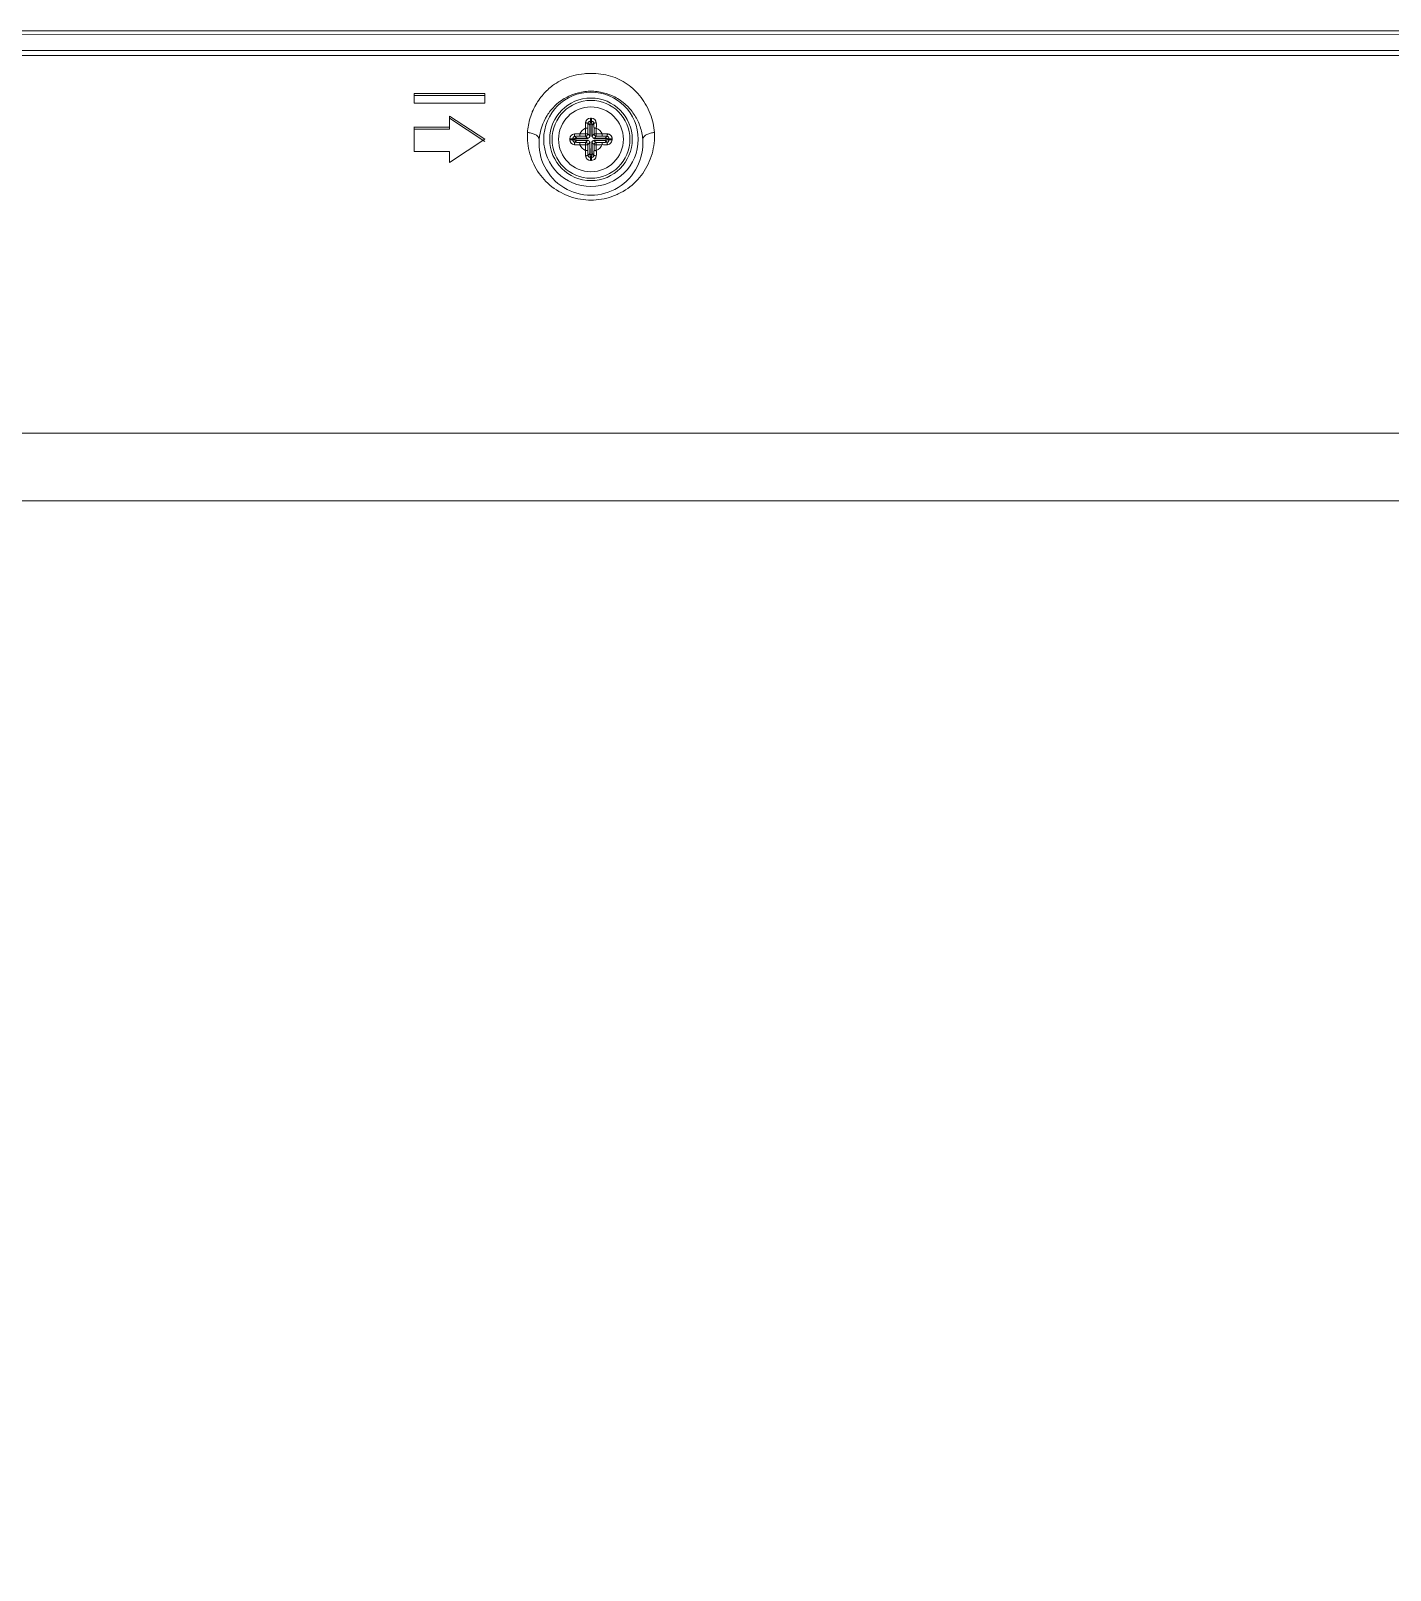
# Model space of a CAD drawing. Extents: x -382 to 1420, y -377 to 265.
# Drawn here: x -222.59 to -218.05, y 1.93 to 7.07 of the extents above; entities that cross this region are included whole.
import ezdxf

# ---------------------------------------------------------------- set-up
doc = ezdxf.new("R2010")
doc.units = 0
doc.header["$MEASUREMENT"] = 0
doc.layers.add('PDF_レイヤー 1', color=7, linetype='CONTINUOUS')

msp = doc.modelspace()

# ---------------------------------------------------------------- linework, layer by layer
at = {"layer": 'PDF_レイヤー 1', "lineweight": 0}
for points in [[(-223.44117, -25.76022), (-171.38649, -25.76022, 0.4143145), (-171.24868, -25.62245), (-171.24868, 6.93063, 0.4143145), (-171.38648, 7.06835), (-228.48682, 7.06835, 0.4143145), (-228.62463, 6.93063), (-228.62463, -25.62245, 0.4143145), (-228.48684, -25.76022), (-224.79078, -25.76022)], [(-171.39774, 7.05656), (-228.47562, 7.05652), (-228.42215, 7.00319), (-228.42284, 7.00264), (-228.42326, 7.00194), (-228.42368, 7.00097), (-228.42395, 7), (-228.42409, 6.99847), (-228.42437, 6.9968), (-228.42437, 6.99528), (-228.42465, 6.99319), (-228.42493, 6.99111), (-228.42506, 6.98917), (-228.42534, 6.98722), (-228.42562, 6.98528), (-228.42576, 6.98319, 0.319106), (-228.53953, 6.86952), (-228.54036, 6.86091), (-228.54133, 6.853), (-228.54272, 6.84425), (-228.54271, -25.61062)], [(-173.14833, 5.49989), (-226.72498, 5.49989), (-226.72498, 5.72571), (-228.40046, 6.98639), (-228.40046, 7.00305), (-171.47287, 7.00305, 0.0048384)], [(-228.5594, -25.61062), (-228.55939, 6.84425), (-228.54272, 6.84425), (-227.282, 5.1687, -0.210172), (-226.72498, 5.72571), (-173.14833, 5.72571)], [(-220.89487, 6.70625, -0.1223624), (-220.86874, 6.78589, -0.0546364), (-220.84402, 6.81644), (-220.83999, 6.82033), (-220.83568, 6.82422), (-220.83138, 6.82797), (-220.83013, 6.8288), (-220.82555, 6.83242), (-220.82096, 6.83575), (-220.81624, 6.83894), (-220.81138, 6.842), (-220.80638, 6.84478), (-220.80152, 6.84741), (-220.79652, 6.84991), (-220.79138, 6.85214, -0.0593343), (-220.75369, 6.8637), (-220.74827, 6.86468), (-220.74272, 6.86537), (-220.73703, 6.86606), (-220.73133, 6.86634), (-220.72564, 6.86662), (-220.71994, 6.86662), (-220.71883, 6.86662), (-220.71314, 6.86634), (-220.70744, 6.86606), (-220.70175, 6.86537), (-220.6962, 6.86468), (-220.69078, 6.8637, -0.0568213), (-220.65294, 6.85218), (-220.64794, 6.84996), (-220.64294, 6.84746), (-220.63808, 6.84482), (-220.63308, 6.8419), (-220.62822, 6.83885), (-220.62349, 6.83565), (-220.61891, 6.83232), (-220.61433, 6.82885), (-220.61336, 6.82801), (-220.60891, 6.82426), (-220.60461, 6.82051), (-220.60058, 6.81662, -0.0247654), (-220.58837, 6.80335)], [(-220.76956, 6.70333), (-220.7697, 6.70333), (-220.77054, 6.70333), (-220.77137, 6.70361), (-220.77206, 6.70402), (-220.77234, 6.7043), (-220.77276, 6.705), (-220.77304, 6.70555), (-220.77304, 6.70625), (-220.77304, 6.7068), (-220.77276, 6.7075), (-220.77234, 6.70805), (-220.77206, 6.70847), (-220.77137, 6.70875), (-220.77054, 6.70902), (-220.7697, 6.70916), (-220.76956, 6.70916), (-220.73362, 6.70916), (-220.73361, 6.71009), (-220.74014, 6.71648), (-220.74014, 6.7436, 0.1728735), (-220.75966, 6.72408, 0.0166665), (-220.77706, 6.7242), (-220.77706, 6.72337), (-220.77706, 6.72254), (-220.77692, 6.7217), (-220.77692, 6.72087), (-220.77679, 6.72004), (-220.77665, 6.7192), (-220.77665, 6.71906), (-220.77651, 6.71837), (-220.77623, 6.71754), (-220.77623, 6.71712), (-220.77595, 6.7167), (-220.77567, 6.71615), (-220.76956, 6.71004), (-220.76956, 6.7092)], [(-220.73214, 6.75969), (-220.732, 6.7608), (-220.73186, 6.76149), (-220.73144, 6.7626), (-220.73075, 6.76344), (-220.73005, 6.76427), (-220.7295, 6.76468), (-220.72866, 6.76538), (-220.72839, 6.76552), (-220.72728, 6.76593), (-220.72603, 6.76621), (-220.72478, 6.76635), (-220.72372, 6.76646), (-220.72372, 6.76674), (-220.72372, 6.76785), (-220.72372, 6.76855), (-220.72372, 6.76952), (-220.72372, 6.77063), (-220.72372, 6.77174), (-220.72372, 6.77271), (-220.72372, 6.77382), (-220.72372, 6.7748), (-220.72372, 6.77591), (-220.72223, 6.77691), (-220.72237, 6.77691), (-220.72251, 6.77691), (-220.72265, 6.77691), (-220.72279, 6.77691), (-220.72293, 6.77691), (-220.72321, 6.77691), (-220.72335, 6.77691), (-220.72348, 6.77691), (-220.72362, 6.77691), (-220.72376, 6.77691, 0.4136881), (-220.74011, 6.76107)], [(-220.54958, 6.70625, -1.0805188), (-220.89487, 6.70625), (-220.89515, 6.70791), (-220.89571, 6.70944), (-220.8964, 6.71111), (-220.89723, 6.71263), (-220.89821, 6.7143), (-220.89946, 6.71569), (-220.90098, 6.71722), (-220.90265, 6.71861), (-220.90445, 6.71999), (-220.90668, 6.72138), (-220.90918, 6.72263), (-220.91182, 6.72388), (-220.91487, 6.72499), (-220.91793, 6.72611), (-220.92126, 6.72694), (-220.92473, 6.72763), (-220.9282, 6.72833), (-220.93084, 6.7286), (-220.93404, 6.72874)], [(-220.77702, 6.68828), (-220.77536, 6.68828), (-220.77369, 6.68828), (-220.77188, 6.68828), (-220.77008, 6.68828), (-220.76841, 6.68828), (-220.76661, 6.68828), (-220.7648, 6.68828), (-220.763, 6.68828), (-220.76147, 6.68828), (-220.75962, 6.68834), (-220.73236, 6.6883, 0.3508341), (-220.74014, 6.6959), (-220.74014, 6.66882), (-220.7324, 6.66876), (-220.7324, 6.68834), (-220.7259, 6.69723, 0.284871), (-220.73362, 6.70326), (-220.73334, 6.70326), (-220.73321, 6.70326), (-220.73293, 6.70312), (-220.73265, 6.70312), (-220.73237, 6.70298), (-220.7321, 6.70284), (-220.73196, 6.70284), (-220.73168, 6.7027), (-220.7314, 6.7027), (-220.73112, 6.70259), (-220.7314, 6.70259), (-220.73168, 6.70245), (-220.73196, 6.70245), (-220.7321, 6.70245), (-220.73237, 6.70245), (-220.73265, 6.70245), (-220.73293, 6.70245), (-220.73321, 6.70245), (-220.73334, 6.70245), (-220.73362, 6.70245), (-220.76956, 6.70243), (-220.76956, 6.70326), (-220.73362, 6.70329), (-220.73362, 6.70245), (-220.74008, 6.69594), (-220.75966, 6.69594), (-220.75966, 6.6883, 0.1728735), (-220.74014, 6.66882), (-220.74014, 6.66799), (-220.74014, 6.66618), (-220.74027, 6.66437), (-220.74027, 6.66271), (-220.74027, 6.6609), (-220.74027, 6.65924), (-220.74027, 6.65743), (-220.74027, 6.65576), (-220.74027, 6.65479), (-220.74027, 6.65313), (-220.74014, 6.65146)], [(-220.70433, 6.66886), (-220.70433, 6.69594), (-220.71328, 6.70258, 0.3072345), (-220.71925, 6.69479), (-220.71925, 6.69507), (-220.71925, 6.69534), (-220.71911, 6.69548), (-220.71911, 6.69576), (-220.71897, 6.69604), (-220.71883, 6.69632), (-220.71883, 6.69645), (-220.71869, 6.69673), (-220.71869, 6.69701), (-220.71857, 6.69729), (-220.71857, 6.69701), (-220.71857, 6.69673), (-220.71857, 6.69645), (-220.71857, 6.69632), (-220.71843, 6.69604), (-220.71843, 6.69576), (-220.71843, 6.69548), (-220.71843, 6.69521), (-220.71843, 6.69507), (-220.71843, 6.69479), (-220.71925, 6.69482), (-220.71925, 6.65885), (-220.71925, 6.65871), (-220.71939, 6.65788), (-220.71967, 6.65704), (-220.72008, 6.65649), (-220.72036, 6.65607), (-220.72105, 6.65565), (-220.72161, 6.65538), (-220.7223, 6.65538), (-220.72286, 6.65538), (-220.72342, 6.65565), (-220.72411, 6.65607), (-220.72439, 6.65649), (-220.7248, 6.65704), (-220.72508, 6.65788), (-220.72508, 6.65871), (-220.72522, 6.65885), (-220.72603, 6.69482), (-220.72603, 6.65885), (-220.73214, 6.65274), (-220.73269, 6.65246), (-220.73325, 6.65232), (-220.73353, 6.65218), (-220.73436, 6.65204), (-220.73505, 6.6519), (-220.73519, 6.6519), (-220.73603, 6.65176), (-220.73686, 6.65163), (-220.73769, 6.65149), (-220.73853, 6.65149), (-220.73936, 6.65149), (-220.74019, 6.65135, 0.4136881), (-220.72223, 6.63552), (-220.7221, 6.63552), (-220.72196, 6.63552), (-220.72182, 6.63552), (-220.72168, 6.63552), (-220.72154, 6.63552), (-220.72126, 6.63552), (-220.72112, 6.63552), (-220.72098, 6.63552), (-220.72085, 6.63552), (-220.72073, 6.63547), (-220.72073, 6.63659), (-220.72073, 6.63756), (-220.72073, 6.63867), (-220.72073, 6.63978), (-220.72073, 6.64075), (-220.72073, 6.64186), (-220.72073, 6.64283), (-220.72073, 6.64395), (-220.72073, 6.64464), (-220.72073, 6.64561), (-220.7208, 6.64607), (-220.71969, 6.64607), (-220.71844, 6.64621), (-220.71719, 6.64649), (-220.71608, 6.6469), (-220.7158, 6.64704), (-220.71497, 6.64774), (-220.71442, 6.64815), (-220.71372, 6.64899), (-220.71303, 6.64982), (-220.71261, 6.65093), (-220.71247, 6.65163), (-220.71235, 6.65271), (-220.71221, 6.65438), (-220.71221, 6.6559), (-220.71221, 6.65757), (-220.71207, 6.65924), (-220.71207, 6.66076), (-220.71207, 6.66243), (-220.71207, 6.66396), (-220.71207, 6.66479), (-220.71207, 6.66632), (-220.71193, 6.66799), (-220.71193, 6.66882)], [(-220.66745, 6.68828, 0.4160873), (-220.6516, 6.70768), (-220.65257, 6.70768), (-220.65355, 6.70768), (-220.65466, 6.70768), (-220.65563, 6.70768), (-220.65674, 6.70768), (-220.65785, 6.70768), (-220.65896, 6.70768), (-220.65993, 6.70768), (-220.66063, 6.70768), (-220.6616, 6.70768), (-220.66202, 6.70768), (-220.66202, 6.70476), (-220.66199, 6.70768), (-220.66199, 6.70879), (-220.66213, 6.71004), (-220.66255, 6.71129), (-220.66296, 6.7124), (-220.6631, 6.71254), (-220.6638, 6.71351), (-220.66421, 6.71406), (-220.66505, 6.71476), (-220.66588, 6.71545), (-220.66685, 6.71587), (-220.66768, 6.71601), (-220.6688, 6.71615)], [(-220.73241, 6.66885), (-220.73241, 6.66718), (-220.73241, 6.66551), (-220.73241, 6.66399), (-220.73241, 6.66232), (-220.73241, 6.66079), (-220.73241, 6.65912), (-220.73228, 6.6576), (-220.73228, 6.65676), (-220.73228, 6.6551), (-220.73214, 6.65343), (-220.73219, 6.65269), (-220.73205, 6.65172), (-220.73191, 6.65089), (-220.7315, 6.64992), (-220.7308, 6.64895), (-220.73011, 6.64825), (-220.72955, 6.6477), (-220.72858, 6.647), (-220.72733, 6.64658), (-220.72636, 6.64617), (-220.72511, 6.64603), (-220.72386, 6.64603), (-220.72372, 6.64603), (-220.72372, 6.64561), (-220.72372, 6.64464), (-220.72372, 6.64395), (-220.72372, 6.64283), (-220.72372, 6.64186), (-220.72372, 6.64075), (-220.72372, 6.63978), (-220.72372, 6.63867), (-220.72372, 6.63756), (-220.72372, 6.63659), (-220.72372, 6.63547, 0.4136881), (-220.70435, 6.65135)]]:
    msp.add_lwpolyline(points, format="xyb", dxfattribs=at)
for points in [[(-228.42581, 6.98318), (-228.41693, 6.98415), (-228.40846, 6.98526), (-228.40044, 6.98644), (-171.47286, 6.98644)], [(-221.31272, 6.85957), (-221.31272, 6.82735)], [(-221.07648, 6.85957), (-221.31271, 6.85957)], [(-221.07648, 6.85279), (-221.31271, 6.85279)], [(-221.07648, 6.82729), (-221.07648, 6.85951)], [(-221.31279, 6.73981), (-221.19461, 6.73981), (-221.19461, 6.7837)], [(-221.31272, 6.82729), (-221.0765, 6.82729)], [(-221.07648, 6.70625), (-221.19467, 6.78374)], [(-221.19461, 6.74659), (-221.31279, 6.74659)], [(-221.31272, 6.74659), (-221.31272, 6.66576)], [(-221.19461, 6.77698), (-221.07643, 6.69948)], [(-220.74019, 6.76107), (-220.73936, 6.76107), (-220.73853, 6.76094), (-220.73769, 6.76094), (-220.73686, 6.7608), (-220.73603, 6.76066), (-220.73519, 6.76052), (-220.73505, 6.76052), (-220.73422, 6.76038), (-220.73339, 6.76024), (-220.73311, 6.7601), (-220.73269, 6.75996), (-220.73214, 6.75969), (-220.72603, 6.75357), (-220.72603, 6.75399), (-220.72589, 6.75524), (-220.72575, 6.75649), (-220.72547, 6.7576), (-220.72519, 6.75885), (-220.72478, 6.75996), (-220.72436, 6.76121), (-220.72408, 6.76191), (-220.72353, 6.76302), (-220.72297, 6.76399), (-220.72228, 6.76496)], [(-220.74018, 6.7436), (-220.7324, 6.7436), (-220.7324, 6.72402)], [(-220.73241, 6.72402), (-220.72603, 6.71763), (-220.72603, 6.7536)], [(-220.7324, 6.7436), (-220.7324, 6.74444), (-220.7324, 6.7461), (-220.7324, 6.74763), (-220.7324, 6.74846), (-220.7324, 6.74999), (-220.7324, 6.75166), (-220.7324, 6.75319), (-220.73226, 6.75485), (-220.73226, 6.75652), (-220.73212, 6.75805), (-220.73212, 6.75971)], [(-220.72605, 6.75357), (-220.72522, 6.75357), (-220.72522, 6.71761)], [(-220.72522, 6.75357), (-220.72508, 6.75371), (-220.72508, 6.75455), (-220.7248, 6.75538), (-220.72439, 6.75594), (-220.72411, 6.75635), (-220.72342, 6.75677), (-220.72286, 6.75705), (-220.72217, 6.75705), (-220.72161, 6.75705), (-220.72105, 6.75677), (-220.72036, 6.75635), (-220.72008, 6.75594), (-220.71967, 6.75538), (-220.71939, 6.75455), (-220.71925, 6.75371), (-220.71925, 6.75357), (-220.71925, 6.71761)], [(-220.72223, 6.76498), (-220.72376, 6.7665)], [(-220.72223, 6.76646), (-220.72376, 6.76646)], [(-220.72226, 6.76646), (-220.72073, 6.76646), (-220.72226, 6.76493)], [(-220.72218, 6.76496), (-220.72148, 6.76399), (-220.72093, 6.76302), (-220.72037, 6.76191), (-220.7201, 6.76135), (-220.71968, 6.7601), (-220.71926, 6.75899), (-220.71899, 6.75774), (-220.71871, 6.75649), (-220.71857, 6.75538), (-220.71843, 6.75413), (-220.71843, 6.75357), (-220.71926, 6.75357)], [(-220.71193, 6.74366), (-220.71193, 6.72408), (-220.71846, 6.71769)], [(-220.70433, 6.7436), (-220.70433, 6.74444), (-220.70433, 6.74624), (-220.70419, 6.74805), (-220.70419, 6.74971), (-220.70419, 6.75152), (-220.70419, 6.75319), (-220.70419, 6.75499), (-220.70419, 6.75666), (-220.70419, 6.75763), (-220.70419, 6.7593), (-220.70433, 6.76096)], [(-221.19461, 6.62867), (-221.07643, 6.7063)], [(-220.7929, 6.70773), (-220.7929, 6.70745), (-220.7929, 6.70718), (-220.7929, 6.70676), (-220.7929, 6.70648), (-220.7929, 6.7062), (-220.7929, 6.70593), (-220.7929, 6.70565), (-220.7929, 6.70523), (-220.7929, 6.70495), (-220.7929, 6.70482)], [(-220.77565, 6.71615), (-220.77676, 6.71601), (-220.77759, 6.71587), (-220.77856, 6.71545), (-220.77954, 6.71476), (-220.78023, 6.71406), (-220.78065, 6.71351), (-220.78134, 6.71254), (-220.7819, 6.71143), (-220.78217, 6.71031), (-220.78245, 6.70906), (-220.78245, 6.70782), (-220.78245, 6.70768), (-220.78287, 6.70768), (-220.78384, 6.70768), (-220.78453, 6.70768), (-220.78551, 6.70768), (-220.78662, 6.70768), (-220.78773, 6.70768), (-220.7887, 6.70768), (-220.78981, 6.70768), (-220.79092, 6.70768), (-220.7919, 6.70768), (-220.79287, 6.70768)], [(-220.78095, 6.70625), (-220.78248, 6.70472)], [(-220.77567, 6.69634), (-220.77679, 6.69634), (-220.77762, 6.69662), (-220.77859, 6.69704), (-220.77942, 6.69759), (-220.78026, 6.69843), (-220.78067, 6.69898), (-220.78137, 6.69982), (-220.78151, 6.70009), (-220.78192, 6.7012), (-220.78234, 6.70232), (-220.78248, 6.70357), (-220.78248, 6.70482)], [(-220.78095, 6.70629), (-220.77998, 6.70698), (-220.77901, 6.70754), (-220.7779, 6.70809), (-220.77734, 6.70837), (-220.77609, 6.70879), (-220.77498, 6.7092), (-220.77373, 6.70948), (-220.77248, 6.70976), (-220.77151, 6.7099), (-220.77026, 6.71004), (-220.76956, 6.71004), (-220.73359, 6.71004)], [(-220.77567, 6.71615), (-220.77498, 6.71615), (-220.77331, 6.71615), (-220.77179, 6.71629), (-220.77095, 6.71629), (-220.76929, 6.71629), (-220.76762, 6.71643), (-220.76609, 6.71643), (-220.76443, 6.71643), (-220.76276, 6.71643), (-220.76123, 6.71643), (-220.7597, 6.71643)], [(-220.75966, 6.69594), (-220.7605, 6.69594), (-220.76216, 6.69594), (-220.76369, 6.69594), (-220.76438, 6.69594), (-220.76605, 6.69594), (-220.76772, 6.69608), (-220.76924, 6.69608), (-220.77091, 6.69608), (-220.77258, 6.69622), (-220.77411, 6.69622), (-220.77563, 6.69636)], [(-220.73118, 6.70984), (-220.73146, 6.70984), (-220.73173, 6.7097), (-220.73201, 6.7097), (-220.73215, 6.70956), (-220.73243, 6.70956), (-220.73271, 6.70943), (-220.73298, 6.70929), (-220.73312, 6.70929), (-220.7334, 6.70915), (-220.73368, 6.70915)], [(-220.73362, 6.71004), (-220.73334, 6.71004), (-220.73321, 6.71004), (-220.73293, 6.71004), (-220.73265, 6.71004), (-220.73237, 6.71004), (-220.7321, 6.7099), (-220.73196, 6.7099), (-220.73168, 6.7099), (-220.7314, 6.7099), (-220.73112, 6.7099)], [(-220.72522, 6.69479), (-220.72605, 6.69479)], [(-220.72589, 6.71513), (-220.72589, 6.71541), (-220.72589, 6.71569), (-220.72589, 6.71597), (-220.72589, 6.71611), (-220.72589, 6.71638), (-220.72603, 6.71666), (-220.72603, 6.71694), (-220.72603, 6.71722), (-220.72603, 6.71736), (-220.72603, 6.71763), (-220.72519, 6.71763)], [(-220.72603, 6.69479), (-220.72603, 6.69507), (-220.72603, 6.69521), (-220.72603, 6.69548), (-220.72603, 6.69576), (-220.72589, 6.69604), (-220.72589, 6.69632), (-220.72589, 6.69645), (-220.72589, 6.69673), (-220.72589, 6.69701), (-220.72589, 6.69729)], [(-220.72522, 6.71763), (-220.72522, 6.71736), (-220.72522, 6.71708), (-220.72536, 6.71694), (-220.72536, 6.71666), (-220.7255, 6.71638), (-220.72564, 6.71611), (-220.72564, 6.71597), (-220.72578, 6.71569), (-220.72578, 6.71541), (-220.72592, 6.71513)], [(-220.7259, 6.69723), (-220.72576, 6.69695), (-220.72576, 6.69682), (-220.72562, 6.69654), (-220.72562, 6.69626), (-220.72548, 6.69598), (-220.72535, 6.69584), (-220.72535, 6.69557), (-220.72521, 6.69529), (-220.72521, 6.69501), (-220.72521, 6.69473)], [(-220.71857, 6.7152), (-220.71871, 6.71548), (-220.71871, 6.71562), (-220.71885, 6.7159), (-220.71885, 6.71618), (-220.71899, 6.71645), (-220.71912, 6.71659), (-220.71912, 6.71687), (-220.71926, 6.71715), (-220.71926, 6.71743), (-220.71926, 6.7177)], [(-220.71925, 6.71763), (-220.71842, 6.71763)], [(-220.71843, 6.71763), (-220.71843, 6.71736), (-220.71843, 6.71722), (-220.71843, 6.71694), (-220.71843, 6.71666), (-220.71843, 6.71638), (-220.71857, 6.71611), (-220.71857, 6.71597), (-220.71857, 6.71569), (-220.71857, 6.71541), (-220.71857, 6.71513)], [(-220.7119, 6.6884), (-220.71843, 6.69479), (-220.71843, 6.65882)], [(-220.71335, 6.7099), (-220.71307, 6.7099), (-220.71279, 6.7099), (-220.71251, 6.7099), (-220.71237, 6.7099), (-220.7121, 6.71004), (-220.71182, 6.71004), (-220.71154, 6.71004), (-220.71126, 6.71004), (-220.71099, 6.71004), (-220.71085, 6.71004), (-220.67488, 6.71004)], [(-220.71085, 6.70916), (-220.71112, 6.70916), (-220.71126, 6.70916), (-220.71154, 6.7093), (-220.71182, 6.7093), (-220.7121, 6.70944), (-220.71237, 6.70958), (-220.71251, 6.70958), (-220.71279, 6.70972), (-220.71307, 6.70972), (-220.71335, 6.70986)], [(-220.71085, 6.70245), (-220.71099, 6.70245), (-220.71126, 6.70245), (-220.71154, 6.70245), (-220.71182, 6.70245), (-220.7121, 6.70245), (-220.71237, 6.70245), (-220.71251, 6.70245), (-220.71279, 6.70245), (-220.71307, 6.70259), (-220.71335, 6.70259)], [(-220.71193, 6.72408), (-220.68485, 6.72408)], [(-220.71087, 6.70916), (-220.67491, 6.70916), (-220.67491, 6.71)], [(-220.67491, 6.70909), (-220.67477, 6.70909), (-220.67379, 6.70909), (-220.6731, 6.70881), (-220.67241, 6.7084), (-220.67213, 6.70812), (-220.67171, 6.70743), (-220.67143, 6.70687), (-220.67143, 6.70618), (-220.67143, 6.70562), (-220.67171, 6.70493), (-220.67213, 6.70437), (-220.67241, 6.70409), (-220.6731, 6.70368), (-220.67379, 6.7034), (-220.67477, 6.70326), (-220.67491, 6.70326), (-220.71087, 6.70326)], [(-220.67491, 6.70245), (-220.71087, 6.70245)], [(-220.71085, 6.70326), (-220.71085, 6.70243)], [(-220.70439, 6.71648), (-220.68481, 6.71648), (-220.68481, 6.72412)], [(-220.70433, 6.69594), (-220.68475, 6.69594)], [(-220.66745, 6.72415), (-220.66911, 6.72415), (-220.67078, 6.72415), (-220.67259, 6.72415), (-220.67439, 6.72415), (-220.67606, 6.72415), (-220.67786, 6.72415), (-220.67967, 6.72415), (-220.68147, 6.72415), (-220.683, 6.72415), (-220.68481, 6.72415)], [(-220.68481, 6.71648), (-220.68397, 6.71648), (-220.68231, 6.71648), (-220.68078, 6.71648), (-220.68009, 6.71648), (-220.67842, 6.71648), (-220.67675, 6.71648), (-220.67523, 6.71634), (-220.67356, 6.71634), (-220.67189, 6.71634), (-220.67036, 6.7162), (-220.66884, 6.7162)], [(-220.6635, 6.70625), (-220.66198, 6.70763)], [(-220.65157, 6.70476), (-220.65157, 6.70504), (-220.65157, 6.70532), (-220.65157, 6.70559), (-220.65157, 6.70587), (-220.65157, 6.70629), (-220.65157, 6.70657), (-220.65157, 6.70684), (-220.65157, 6.70712), (-220.65157, 6.7074), (-220.65157, 6.70768)], [(-220.54958, 6.70625), (-220.54931, 6.70791), (-220.54875, 6.70944), (-220.54806, 6.71111), (-220.54722, 6.71263), (-220.54625, 6.7143), (-220.545, 6.71569), (-220.54347, 6.71722), (-220.54181, 6.71861), (-220.54, 6.71999), (-220.53778, 6.72138), (-220.53528, 6.72263), (-220.53264, 6.72388), (-220.52959, 6.72499), (-220.52653, 6.72611), (-220.5232, 6.72694), (-220.51973, 6.72763), (-220.51625, 6.72833), (-220.51361, 6.7286), (-220.51028, 6.72874)], [(-221.31272, 6.66583), (-221.19454, 6.66583)], [(-221.19461, 6.66583), (-221.19461, 6.62861)], [(-220.72228, 6.64746), (-220.72297, 6.64843), (-220.72353, 6.6494), (-220.72408, 6.65051), (-220.72436, 6.65107), (-220.72478, 6.65232), (-220.72505, 6.65343), (-220.72547, 6.65468), (-220.72575, 6.65593), (-220.72589, 6.65704), (-220.72603, 6.65829), (-220.72603, 6.65885), (-220.72519, 6.65885)], [(-220.72219, 6.64603), (-220.72372, 6.64603), (-220.72219, 6.64742)], [(-220.72372, 6.63552), (-220.72358, 6.63552), (-220.72344, 6.63552), (-220.7233, 6.63552), (-220.72317, 6.63552), (-220.72289, 6.63552), (-220.72275, 6.63552), (-220.72261, 6.63552), (-220.72247, 6.63552), (-220.72233, 6.63552), (-220.72219, 6.63552)], [(-220.72223, 6.64746), (-220.72071, 6.64607)], [(-220.72223, 6.64603), (-220.72071, 6.64603)], [(-220.71843, 6.65885), (-220.71843, 6.65843), (-220.71857, 6.65718), (-220.71871, 6.65593), (-220.71899, 6.65482), (-220.71926, 6.65357), (-220.71968, 6.65246), (-220.7201, 6.65121), (-220.72037, 6.65051), (-220.72093, 6.6494), (-220.72148, 6.64843), (-220.72218, 6.64746)], [(-220.71925, 6.65885), (-220.71842, 6.65885)], [(-220.70428, 6.65135), (-220.70511, 6.65149), (-220.70594, 6.65149), (-220.70678, 6.65149), (-220.70761, 6.65163), (-220.70844, 6.65176), (-220.70928, 6.6519), (-220.70942, 6.6519), (-220.71025, 6.65204), (-220.71108, 6.65232), (-220.71122, 6.65232), (-220.71178, 6.65246), (-220.71233, 6.65274), (-220.71844, 6.65885)], [(-220.70433, 6.65139), (-220.70419, 6.65306), (-220.70419, 6.65486), (-220.70419, 6.65667), (-220.70419, 6.65833), (-220.70419, 6.66), (-220.70419, 6.66014), (-220.70419, 6.66181), (-220.70419, 6.66361), (-220.70419, 6.66528), (-220.70433, 6.66708), (-220.70433, 6.66875)]]:
    msp.add_lwpolyline(points, dxfattribs=at)
for points in [[(-220.84999, 6.88567, 0.0494284), (-220.88158, 6.85625), (-220.88547, 6.85166), (-220.88936, 6.84694), (-220.89297, 6.84208), (-220.89644, 6.83694), (-220.90005, 6.8318), (-220.90325, 6.82639), (-220.90658, 6.82083), (-220.9095, 6.81528), (-220.91255, 6.80944), (-220.91519, 6.80361), (-220.91783, 6.79778), (-220.91852, 6.79597), (-220.92088, 6.78986), (-220.92311, 6.78389), (-220.92491, 6.77778), (-220.92686, 6.77153), (-220.92852, 6.76542), (-220.92991, 6.75917), (-220.93102, 6.75306), (-220.93213, 6.74695), (-220.93297, 6.74084), (-220.93366, 6.73473), (-220.93408, 6.72876), (-220.93449, 6.72015), (-220.93449, 6.7114), (-220.93394, 6.70237), (-220.9331, 6.69348), (-220.93199, 6.68446), (-220.93047, 6.67543), (-220.92838, 6.6664), (-220.92616, 6.65779), (-220.92338, 6.64904), (-220.92033, 6.64029), (-220.91686, 6.63168), (-220.91325, 6.62335), (-220.90908, 6.6153), (-220.90464, 6.60724), (-220.90005, 6.5996), (-220.89505, 6.59224), (-220.88978, 6.58516), (-220.88436, 6.57835), (-220.87867, 6.57183), (-220.87255, 6.56558), (-220.86603, 6.55947), (-220.85936, 6.5535), (-220.85228, 6.54794), (-220.84492, 6.54252), (-220.83756, 6.53752), (-220.82964, 6.53266), (-220.82159, 6.52822), (-220.81353, 6.52405), (-220.80964, 6.52239), (-220.80103, 6.51864), (-220.79242, 6.51544), (-220.78381, 6.51253), (-220.77506, 6.51003), (-220.76631, 6.50794), (-220.75743, 6.50614), (-220.74854, 6.50489), (-220.73979, 6.50392), (-220.7309, 6.50336), (-220.72229, 6.50308), (-220.7134, 6.50336), (-220.70479, 6.50392), (-220.6959, 6.50489), (-220.68702, 6.50614), (-220.67813, 6.50794), (-220.66938, 6.51003), (-220.66063, 6.51253), (-220.65202, 6.51544), (-220.64327, 6.51864), (-220.63494, 6.52239), (-220.63091, 6.52405), (-220.62285, 6.52822), (-220.6148, 6.53266), (-220.60702, 6.53752), (-220.59952, 6.54252), (-220.59216, 6.54794), (-220.58508, 6.5535), (-220.57841, 6.55947), (-220.57203, 6.56558), (-220.56592, 6.57183), (-220.56022, 6.57835), (-220.55467, 6.58516), (-220.54939, 6.59224), (-220.54439, 6.5996), (-220.53981, 6.60724), (-220.53536, 6.6153), (-220.53134, 6.62335), (-220.52745, 6.63168), (-220.52411, 6.64029), (-220.52092, 6.64904), (-220.51828, 6.65779), (-220.51592, 6.6664), (-220.51411, 6.67543), (-220.51245, 6.68446), (-220.5112, 6.69348), (-220.51036, 6.70237), (-220.50995, 6.7114), (-220.50995, 6.72015), (-220.51025, 6.72876), (-220.51095, 6.7364), (-220.51192, 6.74403), (-220.51317, 6.75195), (-220.5147, 6.75973), (-220.51664, 6.7675), (-220.51886, 6.77542), (-220.5215, 6.78334), (-220.52442, 6.79111), (-220.52761, 6.79889), (-220.53109, 6.80653), (-220.53275, 6.81), (-220.53664, 6.8175), (-220.54095, 6.82486), (-220.54539, 6.83208), (-220.55011, 6.83903), (-220.55511, 6.84583), (-220.56025, 6.85236), (-220.56553, 6.85861), (-220.57122, 6.86472), (-220.57691, 6.87041), (-220.58275, 6.87597), (-220.58886, 6.88111), (-220.59497, 6.8861), (-220.60136, 6.89069), (-220.60774, 6.89499), (-220.61427, 6.89902), (-220.62094, 6.90263), (-220.62774, 6.9061), (-220.63469, 6.9093), (-220.64177, 6.91221), (-220.64913, 6.91485), (-220.65677, 6.91721), (-220.66455, 6.91944), (-220.67246, 6.92138), (-220.68066, 6.92291), (-220.68871, 6.92416), (-220.69718, 6.92527), (-220.70551, 6.92582), (-220.71412, 6.92624), (-220.72273, 6.92638), (-220.73135, 6.9261), (-220.73996, 6.92555), (-220.74537, 6.92513), (-220.75398, 6.92402), (-220.76231, 6.92263), (-220.77079, 6.92096), (-220.77912, 6.91902), (-220.78703, 6.9168), (-220.79509, 6.9143), (-220.80259, 6.91152), (-220.81023, 6.90846), (-220.81745, 6.90527), (-220.82453, 6.90166), (-220.83134, 6.89805), (-220.83772, 6.89402), (-220.84397, 6.88999)], [(-220.70433, 6.71652), (-220.70433, 6.7436), (-220.71192, 6.74358), (-220.71192, 6.74524), (-220.71206, 6.74691), (-220.71206, 6.74844), (-220.71206, 6.7501), (-220.71206, 6.75163), (-220.71206, 6.7533), (-220.71219, 6.75482), (-220.71219, 6.7558), (-220.71219, 6.75732), (-220.71233, 6.75899), (-220.71233, 6.75969), (-220.71178, 6.75996), (-220.71122, 6.7601), (-220.71094, 6.76024), (-220.71011, 6.76038), (-220.70942, 6.76052), (-220.70928, 6.76052), (-220.70844, 6.76066), (-220.70761, 6.7608), (-220.70678, 6.76094), (-220.70594, 6.76094), (-220.70511, 6.76107), (-220.70433, 6.76103, 0.4136881), (-220.72073, 6.77691), (-220.72087, 6.77691), (-220.72101, 6.77691), (-220.72115, 6.77691), (-220.72129, 6.77691), (-220.72157, 6.77691), (-220.72171, 6.77691), (-220.72185, 6.77691), (-220.72198, 6.77691), (-220.72212, 6.77691), (-220.72073, 6.77688), (-220.72073, 6.77591), (-220.72073, 6.7748), (-220.72073, 6.77382), (-220.72073, 6.77271), (-220.72073, 6.77174), (-220.72073, 6.77063), (-220.72073, 6.76952), (-220.72073, 6.76855), (-220.72073, 6.76785), (-220.72073, 6.76674), (-220.72073, 6.76646), (-220.7206, 6.76646), (-220.71935, 6.76646), (-220.7181, 6.76618), (-220.71712, 6.76591), (-220.71587, 6.76535), (-220.7149, 6.76466), (-220.71435, 6.76424), (-220.71365, 6.76341), (-220.71296, 6.76257), (-220.71254, 6.76146), (-220.7124, 6.76077), (-220.71232, 6.75969), (-220.71843, 6.75357), (-220.71843, 6.71761, 0.284871), (-220.71085, 6.7092), (-220.71085, 6.71004)], [(-220.78092, 6.70629), (-220.78245, 6.70768), (-220.78245, 6.70476), (-220.78287, 6.70476), (-220.78384, 6.70476), (-220.78453, 6.70476), (-220.78551, 6.70476), (-220.78662, 6.70476), (-220.78773, 6.70476), (-220.7887, 6.70476), (-220.78981, 6.70476), (-220.79092, 6.70476), (-220.7919, 6.70476), (-220.7929, 6.70476, 0.4076366), (-220.77706, 6.68829), (-220.77706, 6.68912), (-220.77706, 6.68996), (-220.77692, 6.69065), (-220.77692, 6.69148), (-220.77679, 6.69232), (-220.77665, 6.69315), (-220.77665, 6.69343), (-220.77637, 6.69426), (-220.77623, 6.69509), (-220.77609, 6.69537), (-220.77595, 6.69579), (-220.77567, 6.69634), (-220.76956, 6.70245), (-220.77012, 6.70245), (-220.77137, 6.70245), (-220.77248, 6.70273), (-220.77359, 6.70287), (-220.77484, 6.70329), (-220.77609, 6.70357), (-220.7772, 6.70412), (-220.7779, 6.7044), (-220.77901, 6.70495), (-220.77998, 6.70551)], [(-220.75972, 6.71648), (-220.74018, 6.71644, 0.3662279), (-220.73244, 6.72408), (-220.75966, 6.72408)], [(-220.66352, 6.7062, -0.1519287), (-220.67491, 6.70329), (-220.67491, 6.70245), (-220.6688, 6.69634), (-220.66852, 6.69579), (-220.66824, 6.69523), (-220.66824, 6.69496), (-220.66796, 6.69412), (-220.66782, 6.69343), (-220.66782, 6.69315), (-220.66768, 6.69232), (-220.66755, 6.69148), (-220.66755, 6.69065), (-220.66741, 6.68996), (-220.66741, 6.68912), (-220.66745, 6.68834, -0.0166665), (-220.68475, 6.6884, -0.1728735), (-220.70429, 6.66882), (-220.71193, 6.66882), (-220.71189, 6.68834), (-220.68481, 6.68834), (-220.68477, 6.69593), (-220.68324, 6.69593), (-220.68157, 6.69607), (-220.68004, 6.69607), (-220.67838, 6.69607), (-220.67685, 6.69607), (-220.67518, 6.69607), (-220.67352, 6.6962), (-220.67268, 6.6962), (-220.67116, 6.6962), (-220.66949, 6.69634), (-220.66882, 6.69629), (-220.66771, 6.69643), (-220.66688, 6.69657), (-220.66591, 6.69698), (-220.66493, 6.69768), (-220.66424, 6.69837), (-220.66382, 6.69893), (-220.66313, 6.6999), (-220.66257, 6.70101), (-220.6623, 6.70212), (-220.66202, 6.70337), (-220.66202, 6.70462), (-220.66202, 6.70476), (-220.6616, 6.70476), (-220.66063, 6.70476), (-220.65993, 6.70476), (-220.65896, 6.70476), (-220.65785, 6.70476), (-220.65674, 6.70476), (-220.65563, 6.70476), (-220.65466, 6.70476), (-220.65355, 6.70476), (-220.65257, 6.70476), (-220.65157, 6.70773), (-220.65157, 6.7087), (-220.65171, 6.71065), (-220.65213, 6.71231), (-220.65269, 6.71398), (-220.65352, 6.71551), (-220.65407, 6.71648), (-220.65491, 6.71801), (-220.65616, 6.71926), (-220.65699, 6.72009), (-220.65838, 6.7212), (-220.65977, 6.72217), (-220.6613, 6.72287), (-220.66282, 6.72342), (-220.66463, 6.72384), (-220.6663, 6.72412), (-220.66741, 6.7242), (-220.66741, 6.72337), (-220.66741, 6.72254), (-220.66755, 6.7217), (-220.66755, 6.72087), (-220.66768, 6.72004), (-220.66782, 6.7192), (-220.66782, 6.71906), (-220.6681, 6.71823), (-220.66824, 6.7174), (-220.66838, 6.71712), (-220.66852, 6.7167), (-220.6688, 6.71615), (-220.67491, 6.71004), (-220.67435, 6.71004), (-220.6731, 6.7099), (-220.67199, 6.70976), (-220.67088, 6.70948), (-220.66963, 6.7092), (-220.66838, 6.70879), (-220.66727, 6.70837), (-220.66643, 6.70809), (-220.66546, 6.70754), (-220.66449, 6.70698)]]:
    msp.add_lwpolyline(points, format="xyb", close=True, dxfattribs=at)
for centre, radius in [((-220.72231, 6.70619), 0.15754), ((-220.72218, 6.70627), 0.13774), ((-220.72216, 6.70624), 0.12986), ((-220.72223, 6.7062), 0.10823)]:
    msp.add_circle(centre, radius, dxfattribs=at)
for centre, radius, start, end in [((-220.71541, 6.69703), 0.16554, 18.1641, 32.56474), ((-220.47981, 6.75235), 0.26047, 178.09034, 181.90966), ((-220.72207, 6.7064), 0.04124, 25.38403, 64.61597), ((-220.7192, 6.69382), 0.17007, 4.18968, 18.79121), ((-220.77673, 6.70802), 0.01613, 91.03916, 180.93636), ((-220.73253, 6.71644), 0.00673, 281.58653, 349.90159), ((-220.68321, 6.59919), 0.10768, 104.83383, 106.21439), ((-220.70355, 6.7249), 0.00846, 185.32888, 264.67112), ((-220.70351, 6.68756), 0.00846, 95.32887, 174.67113)]:
    msp.add_arc(centre, radius, start, end, dxfattribs=at)
msp.add_open_spline([(-220.5759, 6.78606), (-220.57965, 6.79203), (-220.58396, 6.79772), (-220.5884, 6.80342)], degree=3, dxfattribs=at)

doc.saveas('drawing.dxf')
